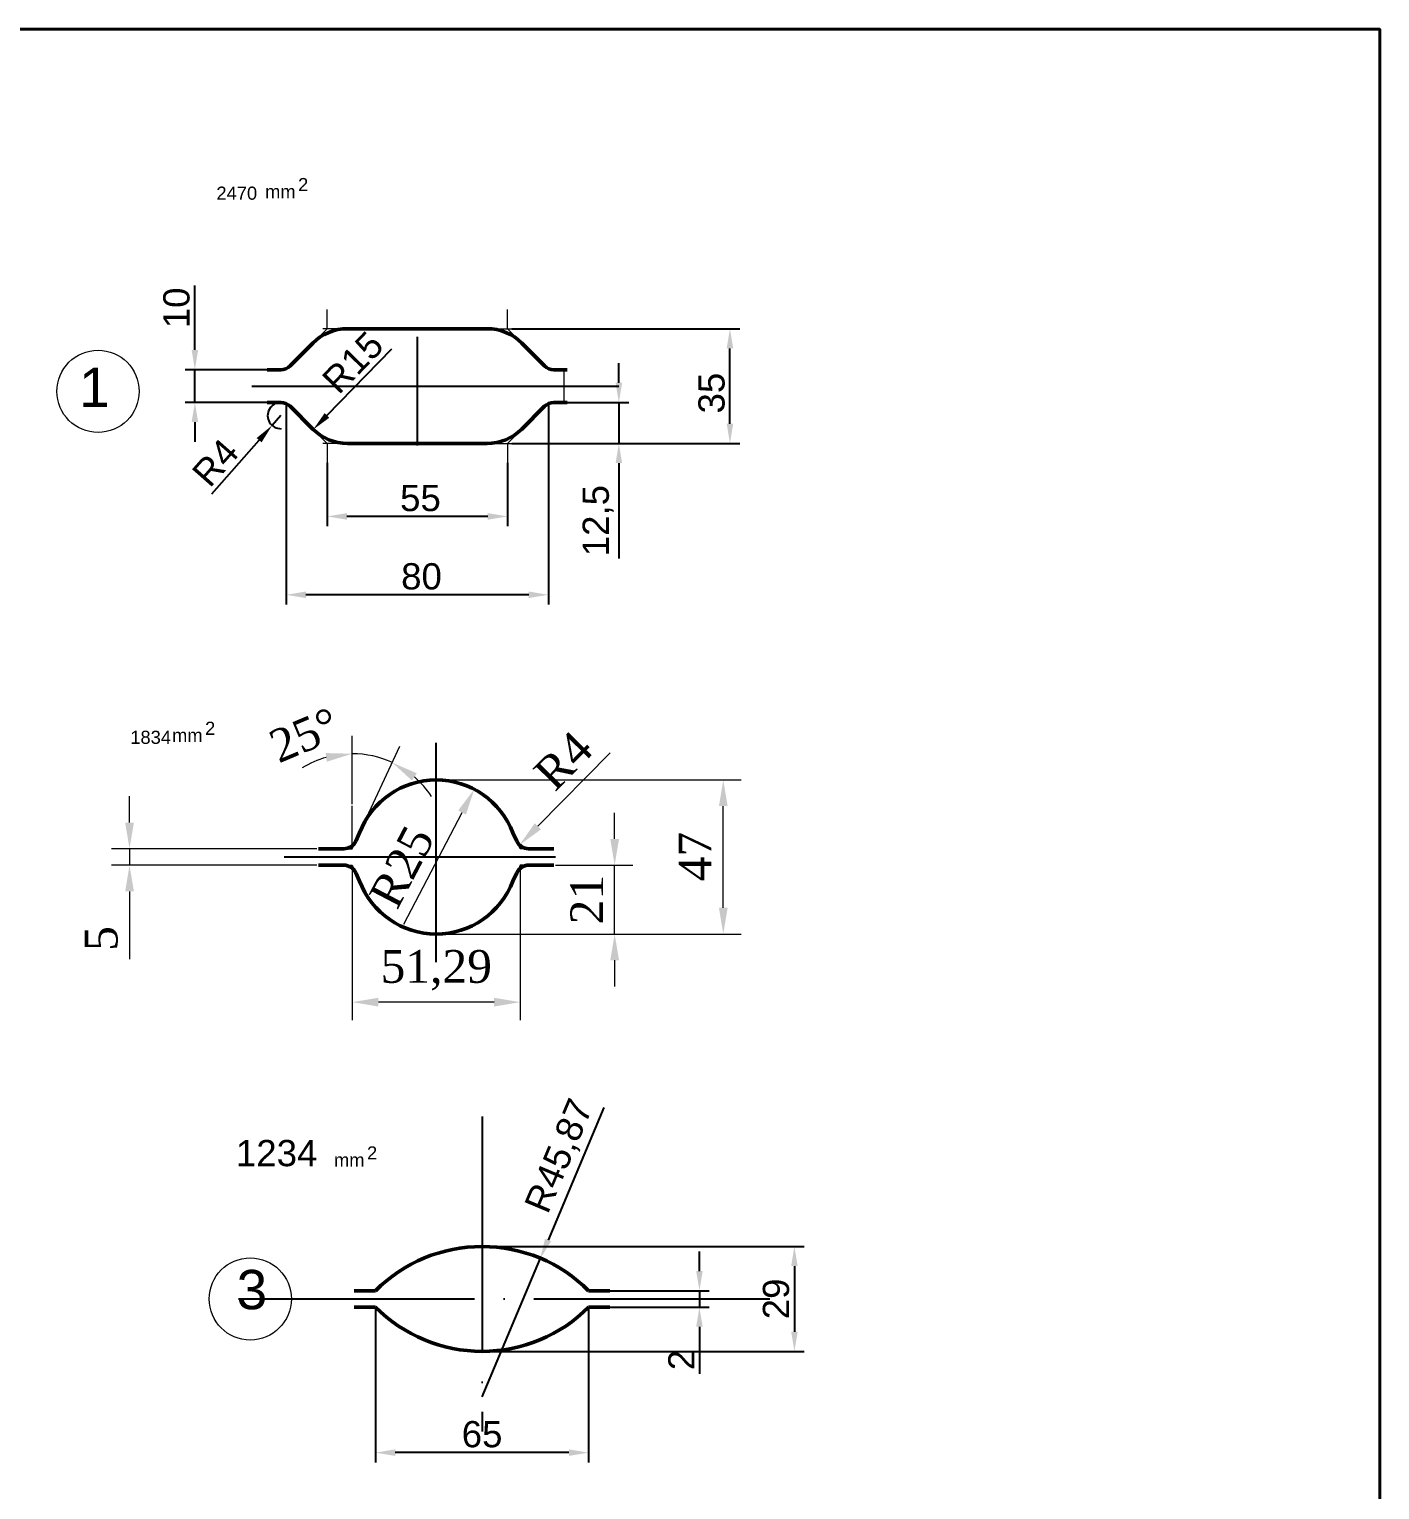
# Model space of a CAD drawing. Header units: millimetres. Extents: x -954 to 34898, y -2134 to 12006.
# Drawn here: x 10108.9 to 10521, y 6063.4 to 6508.8 of the extents above; entities that cross this region are included whole.
import ezdxf

# ---------------------------------------------------------------- set-up
doc = ezdxf.new("R2010")
doc.units = ezdxf.units.MM
doc.header["$LTSCALE"] = 3
doc.linetypes.add('ACAD_ISO04W100', pattern=[30, 24, -3, 0, -3])
for name, color, linetype, lineweight in [('Quota', 3, 'Continuous', 40), ('контурная', 7, 'Continuous', 50), ('осевые', 1, 'ACAD_ISO04W100', 25), ('тонкая', 7, 'Continuous', 20), ('тонкий', 7, 'Continuous', 20)]:
    doc.layers.add(name, color=color, linetype=linetype, lineweight=lineweight)
doc.layers.add('осевая', color=4, linetype='Continuous')
doc.styles.add('s1v4', font='arial.ttf', dxfattribs={"height": 4})
doc.styles.add('s2.5v4', font='times.ttf', dxfattribs={"height": 10})
doc.styles.add('s2v4', font='arial.ttf', dxfattribs={"height": 8})
doc.styles.get("Standard").update_dxf_attribs({"font": 'arial.ttf'})
doc.dimstyles.new('s2.5v4', dxfattribs={"dimtxt": 10, "dimasz": 8, "dimexe": 5.5, "dimexo": 0.5, "dimgap": 3.5, "dimtad": 1, "dimdec": 0, "dimtxsty": 's2.5v4', "dimcen": 2.5, "dimclrd": 256, "dimclre": 1, "dimclrt": 256, "dimadec": 0, "dimazin": 0, "dimtfac": 1, "dimtdec": 0, "dimtmove": 0, "dimatfit": 3, "dimfxl": 1, "dimlwd": -1, "dimlwe": -1, "dimarcsym": 0})
doc.dimstyles.new('s2v4', dxfattribs={"dimtxt": 8, "dimasz": 6, "dimexe": 3, "dimexo": 0, "dimgap": 1.5, "dimtad": 1, "dimtxsty": 'Standard', "dimcen": 2.5, "dimadec": 0, "dimazin": 0, "dimtfac": 1, "dimtmove": 0, "dimatfit": 3, "dimfxl": 1, "dimarcsym": 0})
doc.dimstyles.new('s2v4$0', dxfattribs={"dimtxt": 8, "dimasz": 6, "dimexe": 3, "dimexo": 0, "dimgap": 1.5, "dimtad": 1, "dimtxsty": 'Standard', "dimcen": 2.5, "dimadec": 0, "dimazin": 0, "dimtfac": 1, "dimtmove": 0, "dimatfit": 3, "dimfxl": 1, "dimarcsym": 0})

# ---------------------------------------------------------------- blocks, each defined once
blk = doc.blocks.new('*D1549')
at = {"layer": 'Defpoints', "color": 0, "transparency": 16777216}
for p in [(10214.6, 6119.08), (10279.6, 6119.08), (10214.6, 6074.7)]:
    blk.add_point(p, dxfattribs=at)
at = {"layer": 'тонкая', "color": 0, "lineweight": -2, "transparency": 16777216}
for p, q in [((10214.6, 6119.08), (10214.6, 6071.7)), ((10279.6, 6119.08), (10279.6, 6071.7)), ((10273.6, 6074.7), (10220.6, 6074.7))]:
    blk.add_line(p, q, dxfattribs=at)
at = {"layer": 'тонкая', "color": 0, "transparency": 16777216}
for points in [[(10220.6, 6075.7), (10220.6, 6073.7), (10214.6, 6074.7)], [(10273.6, 6075.7), (10273.6, 6073.7), (10279.6, 6074.7)]]:
    blk.add_solid(points, dxfattribs=at)
at = {"layer": 'тонкая', "color": 0, "transparency": 16777216, "insert": (10247.1, 6080.28), "char_height": 8, "attachment_point": 5}
blk.add_mtext('65', dxfattribs=at)
blk = doc.blocks.new('*D1550')
at = {"layer": 'Defpoints', "color": 0, "transparency": 16777216}
for p in [(10264.89, 6133.99), (10247.1, 6091.71)]:
    blk.add_point(p, dxfattribs=at)
at = {"layer": 'тонкая', "color": 0, "lineweight": -2, "transparency": 16777216}
for p, q in [((10284.22, 6179.93), (10267.21, 6139.52)), ((10247.1, 6091.71), (10264.89, 6133.99))]:
    blk.add_line(p, q, dxfattribs=at)
at = {"layer": 'тонкая', "color": 0, "transparency": 16777216}
blk.add_solid([(10266.29, 6139.9), (10268.14, 6139.13), (10264.89, 6133.99)], dxfattribs=at)
at = {"layer": 'тонкая', "color": 0, "transparency": 16777216, "insert": (10271.1, 6165.02), "char_height": 8, "attachment_point": 5, "rotation": 67.1829}
blk.add_mtext('R45,87', dxfattribs=at)
blk = doc.blocks.new('*D1551')
at = {"layer": 'Defpoints', "color": 0, "transparency": 16777216}
for p in [(10286.09, 6124.08), (10286.09, 6119.08), (10313.41, 6119.08)]:
    blk.add_point(p, dxfattribs=at)
at = {"layer": 'тонкая', "color": 0, "lineweight": -2, "transparency": 16777216}
for p, q in [((10313.41, 6130.08), (10313.41, 6136.08)), ((10286.09, 6124.08), (10316.41, 6124.08)), ((10313.41, 6124.08), (10313.41, 6119.08)), ((10286.09, 6119.08), (10316.41, 6119.08)), ((10313.41, 6113.08), (10313.41, 6098.78))]:
    blk.add_line(p, q, dxfattribs=at)
at = {"layer": 'тонкая', "color": 0, "transparency": 16777216}
for points in [[(10312.41, 6130.08), (10314.41, 6130.08), (10313.41, 6124.08)], [(10312.41, 6113.08), (10314.41, 6113.08), (10313.41, 6119.08)]]:
    blk.add_solid(points, dxfattribs=at)
at = {"layer": 'тонкая', "color": 0, "transparency": 16777216, "insert": (10307.9, 6102.93), "char_height": 8, "attachment_point": 5, "rotation": 90}
blk.add_mtext('2', dxfattribs=at)
blk = doc.blocks.new('*D1552')
at = {"layer": 'Defpoints', "color": 0, "transparency": 16777216}
for p in [(10247.1, 6137.58), (10247.1, 6105.58), (10342.39, 6105.58)]:
    blk.add_point(p, dxfattribs=at)
at = {"layer": 'тонкая', "color": 0, "lineweight": -2, "transparency": 16777216}
for p, q in [((10247.1, 6137.58), (10345.39, 6137.58)), ((10342.39, 6131.58), (10342.39, 6111.58)), ((10247.1, 6105.58), (10345.39, 6105.58))]:
    blk.add_line(p, q, dxfattribs=at)
at = {"layer": 'тонкая', "color": 0, "transparency": 16777216}
for points in [[(10341.39, 6131.58), (10343.39, 6131.58), (10342.39, 6137.58)], [(10341.39, 6111.58), (10343.39, 6111.58), (10342.39, 6105.58)]]:
    blk.add_solid(points, dxfattribs=at)
at = {"layer": 'тонкая', "color": 0, "transparency": 16777216, "insert": (10336.81, 6121.58), "char_height": 8, "attachment_point": 5, "rotation": 90}
blk.add_mtext('29', dxfattribs=at)
blk = doc.blocks.new('*D1553')
at = {"layer": 'Defpoints', "color": 0, "transparency": 16777216}
for p in [(10207.48, 6253.87), (10258.76, 6253.87), (10207.48, 6212.1)]:
    blk.add_point(p, dxfattribs=at)
at = {"layer": 'тонкая', "color": 1, "transparency": 16777216}
for p, q in [((10207.48, 6253.37), (10207.48, 6206.6)), ((10258.76, 6253.37), (10258.76, 6206.6))]:
    blk.add_line(p, q, dxfattribs=at)
at = {"layer": 'тонкая', "transparency": 16777216}
blk.add_line((10250.76, 6212.1), (10215.48, 6212.1), dxfattribs=at)
for points in [[(10215.48, 6213.43), (10215.48, 6210.76), (10207.48, 6212.1)], [(10250.76, 6213.43), (10250.76, 6210.76), (10258.76, 6212.1)]]:
    blk.add_solid(points, dxfattribs=at)
at = {"layer": 'тонкая', "transparency": 16777216, "insert": (10233.12, 6221.82), "char_height": 10, "attachment_point": 5, "style": 's2.5v4'}
blk.add_mtext('51,29', dxfattribs=at)
blk = doc.blocks.new('*D1554')
at = {"layer": 'Defpoints', "color": 0, "transparency": 16777216}
for p in [(10269.03, 6253.87), (10287.54, 6253.87), (10233.12, 6232.87)]:
    blk.add_point(p, dxfattribs=at)
at = {"layer": 'тонкая', "transparency": 16777216}
for p, q in [((10287.54, 6261.87), (10287.54, 6269.87)), ((10287.54, 6232.87), (10287.54, 6253.87)), ((10287.54, 6224.87), (10287.54, 6216.87))]:
    blk.add_line(p, q, dxfattribs=at)
at = {"layer": 'тонкая', "color": 1, "transparency": 16777216}
for p, q in [((10269.53, 6253.87), (10293.04, 6253.87)), ((10233.62, 6232.87), (10293.04, 6232.87))]:
    blk.add_line(p, q, dxfattribs=at)
at = {"layer": 'тонкая', "transparency": 16777216}
for points in [[(10286.21, 6261.87), (10288.88, 6261.87), (10287.54, 6253.87)], [(10286.21, 6224.87), (10288.88, 6224.87), (10287.54, 6232.87)]]:
    blk.add_solid(points, dxfattribs=at)
at = {"layer": 'тонкая', "transparency": 16777216, "insert": (10279.04, 6243.37), "char_height": 10, "attachment_point": 5, "rotation": 90, "style": 's2.5v4'}
blk.add_mtext('21', dxfattribs=at)
blk = doc.blocks.new('*D1555')
at = {"layer": 'Defpoints', "color": 0, "transparency": 16777216}
for p in [(10233.12, 6279.87), (10320.68, 6279.87), (10267.39, 6232.87)]:
    blk.add_point(p, dxfattribs=at)
at = {"layer": 'тонкая', "color": 1, "transparency": 16777216}
for p, q in [((10233.62, 6279.87), (10326.18, 6279.87)), ((10267.89, 6232.87), (10326.18, 6232.87))]:
    blk.add_line(p, q, dxfattribs=at)
at = {"layer": 'тонкая', "transparency": 16777216}
blk.add_line((10320.68, 6240.87), (10320.68, 6271.87), dxfattribs=at)
for points in [[(10319.35, 6271.87), (10322.02, 6271.87), (10320.68, 6279.87)], [(10319.35, 6240.87), (10322.02, 6240.87), (10320.68, 6232.87)]]:
    blk.add_solid(points, dxfattribs=at)
at = {"layer": 'тонкая', "transparency": 16777216, "insert": (10312.08, 6256.5), "char_height": 10, "attachment_point": 5, "rotation": 90, "style": 's2.5v4'}
blk.add_mtext('47', dxfattribs=at)
blk = doc.blocks.new('*D1556')
at = {"layer": 'Defpoints', "color": 0, "transparency": 16777216}
for p in [(10244.71, 6277.02), (10233.12, 6254.87)]:
    blk.add_point(p, dxfattribs=at)
at = {"layer": 'тонкая', "transparency": 16777216}
blk.add_line((10223.2, 6235.92), (10241, 6269.93), dxfattribs=at)
blk.add_solid([(10239.82, 6270.55), (10242.18, 6269.31), (10244.71, 6277.02)], dxfattribs=at)
at = {"layer": 'тонкая', "transparency": 16777216, "insert": (10222.64, 6253.36), "char_height": 10, "attachment_point": 5, "rotation": 62.3813, "style": 's2.5v4'}
blk.add_mtext('R25', dxfattribs=at)
blk = doc.blocks.new('*D1557')
at = {"layer": 'Defpoints', "color": 0, "transparency": 16777216}
for p in [(10258.5, 6260.02), (10261.31, 6262.87)]:
    blk.add_point(p, dxfattribs=at)
at = {"layer": 'тонкая', "transparency": 16777216}
blk.add_line((10286.19, 6288.15), (10264.12, 6265.72), dxfattribs=at)
blk.add_solid([(10263.17, 6266.65), (10265.07, 6264.78), (10258.5, 6260.02)], dxfattribs=at)
at = {"layer": 'тонкая', "transparency": 16777216, "insert": (10271.9, 6285.74), "char_height": 10, "attachment_point": 5, "rotation": 45.4574, "style": 's2.5v4'}
blk.add_mtext('R4', dxfattribs=at)
blk = doc.blocks.new('*D1558')
at = {"layer": 'Defpoints', "color": 0, "transparency": 16777216}
for p in [(10215.79, 6286.64), (10207.48, 6272.02), (10209.74, 6263.72), (10208.55, 6261.18), (10207.48, 6258.87)]:
    blk.add_point(p, dxfattribs=at)
at = {"layer": 'тонкая', "color": 1, "transparency": 16777216}
for p, q in [((10207.48, 6272.52), (10207.48, 6293.36)), ((10209.95, 6264.18), (10222.05, 6290.12))]:
    blk.add_line(p, q, dxfattribs=at)
at = {"layer": 'тонкая', "transparency": 16777216}
for start, end in [(105.8622, 121.7244), (65, 90), (33.2756, 49.1378)]:
    blk.add_arc((10207.48, 6258.87), 28.99, start, end, dxfattribs=at)
for points in [[(10199.37, 6288.07), (10199.74, 6285.43), (10207.48, 6287.86)], [(10225.72, 6279.67), (10227.17, 6281.91), (10219.73, 6285.14)]]:
    blk.add_solid(points, dxfattribs=at)
at = {"layer": 'тонкая', "transparency": 16777216, "insert": (10192.9, 6293.5), "char_height": 10, "attachment_point": 5, "rotation": 22.8231, "style": 's2.5v4'}
blk.add_mtext('25°', dxfattribs=at)
blk = doc.blocks.new('*D1559')
at = {"layer": 'Defpoints', "color": 0, "transparency": 16777216}
for p in [(10197.21, 6258.87), (10139.54, 6253.87), (10197.21, 6253.87)]:
    blk.add_point(p, dxfattribs=at)
at = {"layer": 'тонкая', "transparency": 16777216}
for p, q in [((10139.54, 6266.87), (10139.54, 6274.87)), ((10139.54, 6258.87), (10139.54, 6253.87)), ((10139.54, 6245.87), (10139.54, 6225.16))]:
    blk.add_line(p, q, dxfattribs=at)
at = {"layer": 'тонкая', "color": 1, "transparency": 16777216}
for p, q in [((10196.71, 6258.87), (10134.04, 6258.87)), ((10196.71, 6253.87), (10134.04, 6253.87))]:
    blk.add_line(p, q, dxfattribs=at)
at = {"layer": 'тонкая', "transparency": 16777216}
for points in [[(10138.21, 6266.87), (10140.87, 6266.87), (10139.54, 6258.87)], [(10138.21, 6245.87), (10140.87, 6245.87), (10139.54, 6253.87)]]:
    blk.add_solid(points, dxfattribs=at)
at = {"layer": 'тонкая', "transparency": 16777216, "insert": (10130.95, 6231.52), "char_height": 10, "attachment_point": 5, "rotation": 90, "style": 's2.5v4'}
blk.add_mtext('5', dxfattribs=at)
blk = doc.blocks.new('*D2006')
at = {"layer": 'Defpoints', "color": 0, "transparency": 16777216}
for p in [(10256.18, 6417.5), (10322.72, 6417.5), (10291.83, 6382.5)]:
    blk.add_point(p, dxfattribs=at)
at = {"layer": 'тонкий', "color": 0, "lineweight": -2, "transparency": 16777216}
for p, q in [((10256.18, 6417.5), (10325.72, 6417.5)), ((10322.72, 6388.5), (10322.72, 6411.5)), ((10291.83, 6382.5), (10325.72, 6382.5))]:
    blk.add_line(p, q, dxfattribs=at)
at = {"layer": 'тонкий', "color": 0, "transparency": 16777216}
for points in [[(10321.72, 6411.5), (10323.72, 6411.5), (10322.72, 6417.5)], [(10321.72, 6388.5), (10323.72, 6388.5), (10322.72, 6382.5)]]:
    blk.add_solid(points, dxfattribs=at)
at = {"layer": 'тонкий', "color": 0, "transparency": 16777216, "insert": (10317.14, 6397.85), "char_height": 8, "attachment_point": 5, "rotation": 90}
blk.add_mtext('35', dxfattribs=at)
blk = doc.blocks.new('*D2008')
at = {"layer": 'Defpoints', "color": 0, "transparency": 16777216}
for p in [(10159.48, 6405), (10182.14, 6405), (10181.57, 6395)]:
    blk.add_point(p, dxfattribs=at)
at = {"layer": 'тонкий', "color": 0, "lineweight": -2, "transparency": 16777216}
for p, q in [((10159.48, 6411), (10159.48, 6430.68)), ((10182.14, 6405), (10156.48, 6405)), ((10159.48, 6395), (10159.48, 6405)), ((10181.57, 6395), (10156.48, 6395)), ((10159.48, 6389), (10159.48, 6383))]:
    blk.add_line(p, q, dxfattribs=at)
at = {"layer": 'тонкий', "color": 0, "transparency": 16777216}
for points in [[(10158.48, 6411), (10160.48, 6411), (10159.48, 6405)], [(10158.48, 6389), (10160.48, 6389), (10159.48, 6395)]]:
    blk.add_solid(points, dxfattribs=at)
at = {"layer": 'тонкий', "color": 0, "transparency": 16777216, "insert": (10153.9, 6423.84), "char_height": 8, "attachment_point": 5, "rotation": 90}
blk.add_mtext('10', dxfattribs=at)
blk = doc.blocks.new('*D2009')
at = {"layer": 'Defpoints', "color": 0, "transparency": 16777216}
for p in [(10273.11, 6395), (10256.18, 6382.5), (10288.83, 6382.5)]:
    blk.add_point(p, dxfattribs=at)
at = {"layer": 'тонкий', "color": 0, "lineweight": -2, "transparency": 16777216}
for p, q in [((10288.83, 6401), (10288.83, 6407)), ((10273.11, 6395), (10291.83, 6395)), ((10288.83, 6395), (10288.83, 6382.5)), ((10256.18, 6382.5), (10291.83, 6382.5)), ((10288.83, 6376.5), (10288.83, 6347.41))]:
    blk.add_line(p, q, dxfattribs=at)
at = {"layer": 'тонкий', "color": 0, "transparency": 16777216}
for points in [[(10287.83, 6401), (10289.83, 6401), (10288.83, 6395)], [(10287.83, 6376.5), (10289.83, 6376.5), (10288.83, 6382.5)]]:
    blk.add_solid(points, dxfattribs=at)
at = {"layer": 'тонкий', "color": 0, "transparency": 16777216, "insert": (10282.52, 6358.95), "char_height": 8, "attachment_point": 5, "rotation": 90}
blk.add_mtext('12,5', dxfattribs=at)
blk = doc.blocks.new('*D2010')
at = {"layer": 'Defpoints', "color": 0, "transparency": 16777216}
for p in [(10199.84, 6376.62), (10254.84, 6376.62), (10199.84, 6360.24)]:
    blk.add_point(p, dxfattribs=at)
at = {"layer": 'тонкий', "color": 0, "lineweight": -2, "transparency": 16777216}
for p, q in [((10199.84, 6376.62), (10199.84, 6357.24)), ((10254.84, 6376.62), (10254.84, 6357.24)), ((10248.84, 6360.24), (10205.84, 6360.24))]:
    blk.add_line(p, q, dxfattribs=at)
at = {"layer": 'тонкий', "color": 0, "transparency": 16777216}
for points in [[(10205.84, 6361.24), (10205.84, 6359.24), (10199.84, 6360.24)], [(10248.84, 6361.24), (10248.84, 6359.24), (10254.84, 6360.24)]]:
    blk.add_solid(points, dxfattribs=at)
at = {"layer": 'тонкий', "color": 0, "transparency": 16777216, "insert": (10228.3, 6365.8), "char_height": 8, "attachment_point": 5}
blk.add_mtext('55', dxfattribs=at)
blk = doc.blocks.new('*D2011')
at = {"layer": 'Defpoints', "color": 0, "transparency": 16777216}
for p in [(10187.34, 6395), (10267.34, 6395), (10187.34, 6336.34)]:
    blk.add_point(p, dxfattribs=at)
at = {"layer": 'тонкий', "color": 0, "lineweight": -2, "transparency": 16777216}
for p, q in [((10187.34, 6395), (10187.34, 6333.34)), ((10267.34, 6395), (10267.34, 6333.34)), ((10261.34, 6336.34), (10193.34, 6336.34))]:
    blk.add_line(p, q, dxfattribs=at)
at = {"layer": 'тонкий', "color": 0, "transparency": 16777216}
for points in [[(10193.34, 6337.34), (10193.34, 6335.34), (10187.34, 6336.34)], [(10261.34, 6337.34), (10261.34, 6335.34), (10267.34, 6336.34)]]:
    blk.add_solid(points, dxfattribs=at)
at = {"layer": 'тонкий', "color": 0, "transparency": 16777216, "insert": (10228.62, 6341.92), "char_height": 8, "attachment_point": 5}
blk.add_mtext('80', dxfattribs=at)
blk = doc.blocks.new('*D2007')
at = {"layer": 'Defpoints', "color": 0, "transparency": 16777216}
for p in [(10206.05, 6397.5), (10195.59, 6386.74)]:
    blk.add_point(p, dxfattribs=at)
at = {"layer": 'тонкий', "color": 0, "lineweight": -2, "transparency": 16777216}
blk.add_line((10219.42, 6411.25), (10199.78, 6391.04), dxfattribs=at)
at = {"layer": 'тонкий', "color": 0, "transparency": 16777216}
blk.add_solid([(10199.06, 6391.74), (10200.49, 6390.35), (10195.59, 6386.74)], dxfattribs=at)
at = {"layer": 'тонкий', "color": 0, "transparency": 16777216, "insert": (10207.68, 6407.19), "char_height": 8, "attachment_point": 5, "rotation": 45.812}
blk.add_mtext('R15', dxfattribs=at)
blk = doc.blocks.new('*D2012')
at = {"layer": 'Defpoints', "color": 0, "transparency": 16777216}
for p in [(10185.68, 6391), (10183.04, 6387.99)]:
    blk.add_point(p, dxfattribs=at)
at = {"layer": 'тонкий', "color": 0, "lineweight": -2, "transparency": 16777216}
for p, q in [((10185.68, 6391), (10183.04, 6387.99)), ((10164.62, 6367.08), (10179.07, 6383.49))]:
    blk.add_line(p, q, dxfattribs=at)
blk.add_arc((10185.68, 6391), 4, 90, 271.6172, dxfattribs=at)
at = {"layer": 'тонкий', "color": 0, "transparency": 16777216}
blk.add_solid([(10178.32, 6384.15), (10179.82, 6382.83), (10183.04, 6387.99)], dxfattribs=at)
at = {"layer": 'тонкий', "color": 0, "transparency": 16777216, "insert": (10165.74, 6376.66), "char_height": 8, "attachment_point": 5, "rotation": 48.6454}
blk.add_mtext('R4', dxfattribs=at)

msp = doc.modelspace()

# ---------------------------------------------------------------- linework, layer by layer
at = {"layer": 'Quota'}
msp.add_lwpolyline([(10017.584, 6508.839), (10520.974, 6508.839), (10520.974, 5675.698), (10017.584, 5675.698)], close=True, dxfattribs=at)
at = {"layer": 'контурная'}
for p, q in [((10227.337, 6417.496), (10206.05, 6417.496)), ((10227.337, 6417.496), (10248.624, 6417.496)), ((10195.443, 6413.103), (10188.508, 6406.168)), ((10259.23, 6413.103), (10266.165, 6406.168)), ((10185.68, 6404.996), (10181.567, 6404.996)), ((10268.994, 6404.996), (10273.107, 6404.996)), ((10185.68, 6394.996), (10181.567, 6394.996)), ((10195.443, 6386.889), (10188.508, 6393.825)), ((10259.23, 6386.889), (10266.165, 6393.825)), ((10268.994, 6394.996), (10273.107, 6394.996)), ((10227.337, 6382.496), (10206.05, 6382.496)), ((10227.337, 6382.496), (10248.624, 6382.496)), ((10208.553, 6261.176), (10209.74, 6263.723)), ((10257.685, 6261.176), (10256.498, 6263.723)), ((10204.927, 6258.867), (10197.208, 6258.867)), ((10261.31, 6258.867), (10269.03, 6258.867)), ((10204.927, 6253.867), (10197.208, 6253.867)), ((10208.553, 6251.557), (10209.74, 6249.011)), ((10257.685, 6251.557), (10256.498, 6249.011)), ((10261.31, 6253.867), (10269.03, 6253.867)), ((10214.6, 6124.076), (10208.109, 6124.076)), ((10279.6, 6124.076), (10286.091, 6124.076)), ((10214.6, 6119.076), (10208.109, 6119.076)), ((10279.6, 6119.076), (10286.091, 6119.076))]:
    msp.add_line(p, q, dxfattribs=at)
for centre, radius, start, end in [((10206.05, 6402.496), 15, 90, 135), ((10248.624, 6402.496), 15, 45, 90), ((10185.68, 6408.996), 4, 270, 315), ((10268.994, 6408.996), 4, 225, 270), ((10185.68, 6390.996), 4, 45, 90), ((10268.994, 6390.996), 4, 90, 135), ((10206.05, 6397.496), 15, 225, 270), ((10248.624, 6397.496), 15, 270, 315), ((10233.119, 6254.867), 25, 20.74646, 159.25354), ((10204.927, 6262.867), 4, 270, 335), ((10261.31, 6262.867), 4, 205, 270), ((10204.927, 6249.867), 4, 25, 90), ((10261.31, 6249.867), 4, 90, 155), ((10233.119, 6257.867), 25, 200.74646, 339.25354), ((10247.1, 6091.705), 45.87, 44.88551, 135.11449), ((10247.1, 6151.446), 45.87, 224.88551, 315.11449)]:
    msp.add_arc(centre, radius, start, end, dxfattribs=at)
at = {"layer": 'осевая'}
for p, q in [((10227.337, 6414.996), (10227.337, 6381.889)), ((10176.824, 6399.996), (10288.792, 6399.996)), ((10233.119, 6224.3), (10233.119, 6291.207)), ((10186.676, 6256.367), (10269.478, 6256.367))]:
    msp.add_line(p, q, dxfattribs=at)
at = {"layer": 'осевые'}
for p, q in [((10247.1, 6177.228), (10247.1, 6081.174)), ((10172.797, 6121.576), (10340.51, 6121.576))]:
    msp.add_line(p, q, dxfattribs=at)
at = {"layer": 'тонкая'}
for p, q in [((10199.837, 6417.496), (10199.837, 6423.369)), ((10254.837, 6417.496), (10254.837, 6423.369)), ((10199.837, 6417.496), (10197.279, 6414.938)), ((10204.807, 6417.496), (10198.498, 6417.496)), ((10249.866, 6417.496), (10256.176, 6417.496)), ((10254.837, 6417.496), (10257.395, 6414.938)), ((10188.292, 6405.952), (10187.337, 6404.996)), ((10266.381, 6405.952), (10267.337, 6404.996)), ((10185.68, 6404.996), (10187.337, 6404.996)), ((10268.994, 6404.996), (10267.337, 6404.996)), ((10272.165, 6394.996), (10272.165, 6404.996)), ((10185.68, 6394.996), (10187.337, 6394.996)), ((10188.292, 6394.041), (10187.337, 6394.996)), ((10266.381, 6394.041), (10267.337, 6394.996)), ((10268.994, 6394.996), (10267.337, 6394.996)), ((10199.837, 6382.496), (10197.279, 6385.054)), ((10254.837, 6382.496), (10257.395, 6385.054)), ((10204.807, 6382.496), (10198.498, 6382.496)), ((10199.837, 6382.496), (10199.837, 6376.623)), ((10249.866, 6382.496), (10256.176, 6382.496)), ((10254.837, 6382.496), (10254.837, 6376.623)), ((10207.476, 6258.867), (10207.476, 6272.019)), ((10207.476, 6258.867), (10208.168, 6260.352)), ((10258.762, 6258.867), (10258.069, 6260.352)), ((10205.564, 6258.867), (10207.476, 6258.867)), ((10260.673, 6258.867), (10258.762, 6258.867)), ((10205.564, 6253.867), (10207.476, 6253.867)), ((10207.476, 6253.867), (10208.168, 6252.381)), ((10258.762, 6253.867), (10258.069, 6252.381)), ((10260.673, 6253.867), (10258.762, 6253.867))]:
    msp.add_line(p, q, dxfattribs=at)
for centre in [(10129.938, 6398.383), (10176.377, 6121.576)]:
    msp.add_circle(centre, 12.532, dxfattribs=at)

# ---------------------------------------------------------------- texts
for s, height, style, p in [('2470', 4, 's1v4', (10166.05, 6456.833)), ('mm', 4, 's1v4', (10180.897, 6457.307)), ('2', 4, 's1v4', (10190.967, 6459.451)), ('1834', 4, 's1v4', (10139.772, 6290.869)), ('mm', 4, 's1v4', (10152.518, 6291.477)), ('2', 4, 's1v4', (10162.588, 6293.621)), ('1234', 8, 's2v4', (10171.999, 6162.062)), ('2', 4, 's1v4', (10211.994, 6164.106)), ('mm', 4, 's1v4', (10201.924, 6161.961))]:
    msp.add_text(s, height=height, dxfattribs=dict(at, style=style)).set_placement(p)
at = {"layer": 'тонкий', "style": 's1v4'}
for s, p in [('1', (10124.177, 6393.591)), ('3', (10172.214, 6118.425))]:
    msp.add_text(s, height=12, dxfattribs=at).set_placement(p)

# ---------------------------------------------------------------- dimensions: what is measured, and where the dimension line sits
at = {"layer": 'тонкая'}
dim = msp.add_angular_dim_2l(base=(10215.79, 6286.638), line1=((10207.476, 6258.867), (10207.476, 6272.019)), line2=((10208.553, 6261.176), (10209.74, 6263.723)), dimstyle='s2.5v4', override={"dimdec": 2}, dxfattribs=at)
dim.commit()
dim.dimension.update_dxf_attribs({"geometry": '*D1558', "text_midpoint": (10196.231, 6285.586), "dimtype": 162})
for center, mpoint, picture, middle in [((10261.31, 6262.867), (10258.505, 6260.016), '*D1557', (10277.958, 6279.782)), ((10233.119, 6254.867), (10244.709, 6277.018), '*D1556', (10230.247, 6249.378))]:
    dim = msp.add_radius_dim(center=center, mpoint=mpoint, dimstyle='s2.5v4', override={"dimdec": 2}, dxfattribs=at)
    dim.commit()
    dim.dimension.update_dxf_attribs({"geometry": picture, "text_midpoint": middle, "dimtype": 164})
for base, p1, p2, picture, middle in [((10320.684, 6279.867), (10267.391, 6232.867), (10233.119, 6279.867), '*D1555', (10320.684, 6256.497)), ((10287.544, 6253.867), (10233.119, 6232.867), (10269.03, 6253.867), '*D1554', (10287.544, 6243.367))]:
    dim = msp.add_linear_dim(base=base, p1=p1, p2=p2, angle=90, dimstyle='s2.5v4', override={"dimdec": 2}, dxfattribs=at)
    dim.commit()
    dim.dimension.update_dxf_attribs({"geometry": picture, "text_midpoint": middle, "dimtype": 160})
dim = msp.add_linear_dim(base=(10139.539, 6253.867), p1=(10197.208, 6258.867), p2=(10197.208, 6253.867), angle=90, dimstyle='s2.5v4', override={"dimdec": 2}, dxfattribs=at)
dim.commit()
dim.dimension.update_dxf_attribs({"geometry": '*D1559', "text_midpoint": (10130.952, 6231.515)})
dim = msp.add_linear_dim(base=(10207.476, 6212.095), p1=(10258.762, 6253.867), p2=(10207.476, 6253.867), dimstyle='s2.5v4', override={"dimdec": 2}, dxfattribs=at)
dim.commit()
dim.dimension.update_dxf_attribs({"geometry": '*D1553', "text_midpoint": (10233.119, 6221.824)})
dim = msp.add_radius_dim(center=(10247.1, 6091.705), mpoint=(10264.888, 6133.986), dimstyle='s2v4', dxfattribs=at)
dim.commit()
dim.dimension.update_dxf_attribs({"geometry": '*D1550', "text_midpoint": (10276.917, 6162.577), "dimtype": 164})
for base, p1, p2, text, picture, middle in [((10342.39, 6105.576), (10247.1, 6137.576), (10247.1, 6105.576), '29', '*D1552', (10336.805, 6121.576)), ((10313.412, 6119.076), (10286.091, 6124.076), (10286.091, 6119.076), '2', '*D1551', (10307.896, 6102.926))]:
    dim = msp.add_linear_dim(base=base, p1=p1, p2=p2, angle=90, text=text, dimstyle='s2v4', dxfattribs=at)
    dim.commit()
    dim.dimension.update_dxf_attribs({"geometry": picture, "text_midpoint": middle})
dim = msp.add_linear_dim(base=(10214.6, 6074.699), p1=(10279.6, 6119.076), p2=(10214.6, 6119.076), dimstyle='s2v4', dxfattribs=at)
dim.commit()
dim.dimension.update_dxf_attribs({"geometry": '*D1549', "text_midpoint": (10247.1, 6080.283)})
at = {"layer": 'тонкий'}
for base, p1, p2, dimstyle, picture, middle in [((10159.483, 6404.996), (10181.567, 6394.996), (10182.14, 6404.996), 's2v4', '*D2008', (10153.899, 6423.836)), ((10288.829, 6382.496), (10273.107, 6394.996), (10256.176, 6382.496), 's2v4$0', '*D2009', (10282.521, 6358.952))]:
    dim = msp.add_linear_dim(base=base, p1=p1, p2=p2, angle=90, dimstyle=dimstyle, override={"dimdec": 1}, dxfattribs=at)
    dim.commit()
    dim.dimension.update_dxf_attribs({"geometry": picture, "text_midpoint": middle})
dim = msp.add_radius_dim(center=(10206.05, 6397.496), mpoint=(10195.595, 6386.74), dimstyle='s2v4', override={"dimdec": 1}, dxfattribs=at)
dim.commit()
dim.dimension.update_dxf_attribs({"geometry": '*D2007', "text_midpoint": (10211.688, 6403.296), "dimtype": 164})
dim = msp.add_linear_dim(base=(10322.723, 6417.496), p1=(10291.829, 6382.496), p2=(10256.176, 6417.496), angle=90, dimstyle='s2v4', override={"dimdec": 1}, dxfattribs=at)
dim.commit()
dim.dimension.update_dxf_attribs({"geometry": '*D2006', "text_midpoint": (10322.723, 6397.848), "dimtype": 160})
dim = msp.add_radius_dim(center=(10185.68, 6390.996), mpoint=(10183.037, 6387.994), dimstyle='s2v4', override={"dimdec": 1}, dxfattribs=at)
dim.commit()
dim.dimension.update_dxf_attribs({"geometry": '*D2012', "text_midpoint": (10165.738, 6376.664)})
for base, p1, p2, picture, middle in [((10187.337, 6336.336), (10267.337, 6394.996), (10187.337, 6394.996), '*D2011', (10228.62, 6336.336)), ((10199.837, 6360.236), (10254.837, 6376.623), (10199.837, 6376.623), '*D2010', (10228.305, 6360.236))]:
    dim = msp.add_linear_dim(base=base, p1=p1, p2=p2, dimstyle='s2v4$0', override={"dimdec": 1}, dxfattribs=at)
    dim.commit()
    dim.dimension.update_dxf_attribs({"geometry": picture, "text_midpoint": middle, "dimtype": 160})

doc.saveas('drawing.dxf')
